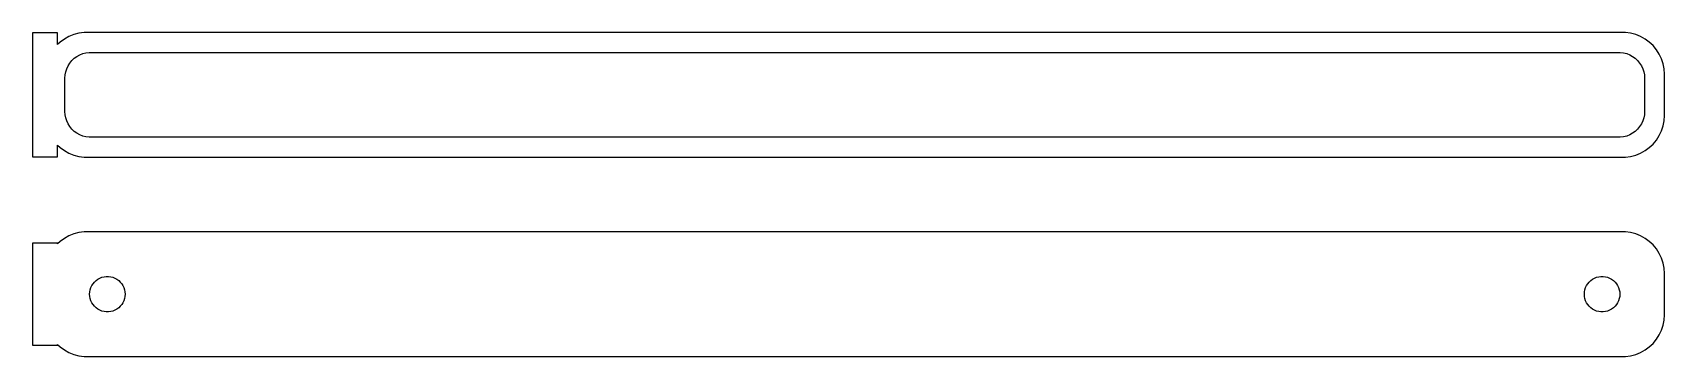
# Model space of a CAD drawing. Header units: metres. Extents: x -99 to 98, y 41 to 79.
import ezdxf

# ---------------------------------------------------------------- set-up
doc = ezdxf.new("R2010")
doc.units = ezdxf.units.M

msp = doc.modelspace()

# ---------------------------------------------------------------- linework, layer by layer
for p, q in [((-96, 79.4792), (-99, 79.4792)), ((-99, 79.4792), (-99, 64.5208)), ((-96, 78.0587), (-96, 79.4792)), ((-95.1791, 78.7216), (-95.6871, 78.3526)), ((-94.6289, 79.0241), (-95.1791, 78.7216)), ((-94.0451, 79.2553), (-94.6289, 79.0241)), ((-93.4369, 79.4114), (-94.0451, 79.2553)), ((-92.8139, 79.4901), (-93.4369, 79.4114)), ((92.8139, 79.4901), (-92.8139, 79.4901)), ((93.4369, 79.4114), (92.8139, 79.4901)), ((94.0451, 79.2553), (93.4369, 79.4114)), ((94.6289, 79.0241), (94.0451, 79.2553)), ((95.1791, 78.7216), (94.6289, 79.0241)), ((95.6871, 78.3526), (95.1791, 78.7216)), ((-95.6871, 78.3526), (-96, 78.0587)), ((-93.668, 76.6283), (-93.3254, 76.8167)), ((-93.3254, 76.8167), (-92.9619, 76.9606)), ((-92.9619, 76.9606), (-92.5833, 77.0578)), ((-92.5833, 77.0578), (-92.1955, 77.1068)), ((-92.1955, 77.1068), (92.1955, 77.1068)), ((92.1955, 77.1068), (92.5833, 77.0578)), ((92.5833, 77.0578), (92.9619, 76.9606)), ((92.9619, 76.9606), (93.3254, 76.8167)), ((93.3254, 76.8167), (93.668, 76.6283)), ((96.1448, 77.9227), (95.6871, 78.3526)), ((96.5451, 77.4389), (96.1448, 77.9227)), ((96.8815, 76.9088), (96.5451, 77.4389)), ((97.1489, 76.3406), (96.8815, 76.9088)), ((-95.0884, 74.3902), (-95.0151, 74.7741)), ((-95.0151, 74.7741), (-94.8943, 75.1459)), ((-94.8943, 75.1459), (-94.7279, 75.4996)), ((-94.7279, 75.4996), (-94.5184, 75.8297)), ((-94.5184, 75.8297), (-94.2692, 76.1309)), ((-94.2692, 76.1309), (-93.9843, 76.3985)), ((-93.9843, 76.3985), (-93.668, 76.6283)), ((93.668, 76.6283), (93.9843, 76.3985)), ((93.9843, 76.3985), (94.2692, 76.1309)), ((94.2692, 76.1309), (94.5184, 75.8297)), ((94.5184, 75.8297), (94.7279, 75.4996)), ((94.7279, 75.4996), (94.8943, 75.1459)), ((94.8943, 75.1459), (95.0151, 74.7741)), ((95.0151, 74.7741), (95.0884, 74.3902)), ((97.3429, 75.7434), (97.1489, 76.3406)), ((97.4606, 75.1267), (97.3429, 75.7434)), ((97.5, 74.5), (97.4606, 75.1267)), ((-95.1129, 74), (-95.0884, 74.3902)), ((-95.1129, 70), (-95.1129, 74)), ((95.0884, 74.3902), (95.1129, 74)), ((95.1129, 74), (95.1129, 70)), ((97.5, 69.5), (97.5, 74.5)), ((-95.0884, 69.6098), (-95.1129, 70)), ((-95.0151, 69.2259), (-95.0884, 69.6098)), ((-94.8943, 68.8541), (-95.0151, 69.2259)), ((-94.7279, 68.5004), (-94.8943, 68.8541)), ((94.8943, 68.8541), (94.7279, 68.5004)), ((95.0151, 69.2259), (94.8943, 68.8541)), ((95.0884, 69.6098), (95.0151, 69.2259)), ((95.1129, 70), (95.0884, 69.6098)), ((97.3429, 68.2566), (97.4606, 68.8733)), ((97.4606, 68.8733), (97.5, 69.5)), ((-94.5184, 68.1703), (-94.7279, 68.5004)), ((-94.2692, 67.8691), (-94.5184, 68.1703)), ((-93.9843, 67.6015), (-94.2692, 67.8691)), ((-93.668, 67.3717), (-93.9843, 67.6015)), ((-93.3254, 67.1833), (-93.668, 67.3717)), ((-92.9619, 67.0394), (-93.3254, 67.1833)), ((-92.5833, 66.9422), (-92.9619, 67.0394)), ((-92.1955, 66.8932), (-92.5833, 66.9422)), ((92.1955, 66.8932), (-92.1955, 66.8932)), ((92.5833, 66.9422), (92.1955, 66.8932)), ((92.9619, 67.0394), (92.5833, 66.9422)), ((93.3254, 67.1833), (92.9619, 67.0394)), ((93.668, 67.3717), (93.3254, 67.1833)), ((93.9843, 67.6015), (93.668, 67.3717)), ((94.2692, 67.8691), (93.9843, 67.6015)), ((94.5184, 68.1703), (94.2692, 67.8691)), ((94.7279, 68.5004), (94.5184, 68.1703)), ((96.5451, 66.5611), (96.8815, 67.0912)), ((96.8815, 67.0912), (97.1489, 67.6594)), ((97.1489, 67.6594), (97.3429, 68.2566)), ((-96, 64.5208), (-96, 65.9413)), ((-96, 65.9413), (-95.6871, 65.6474)), ((-95.6871, 65.6474), (-95.1791, 65.2784)), ((-95.1791, 65.2784), (-94.6289, 64.9759)), ((-94.6289, 64.9759), (-94.0451, 64.7447)), ((94.0451, 64.7447), (94.6289, 64.9759)), ((94.6289, 64.9759), (95.1791, 65.2784)), ((95.1791, 65.2784), (95.6871, 65.6474)), ((95.6871, 65.6474), (96.1448, 66.0773)), ((96.1448, 66.0773), (96.5451, 66.5611)), ((-99, 64.5208), (-96, 64.5208)), ((-94.0451, 64.7447), (-93.4369, 64.5886)), ((-93.4369, 64.5886), (-92.8139, 64.5099)), ((-92.8139, 64.5099), (92.8139, 64.5099)), ((92.8139, 64.5099), (93.4369, 64.5886)), ((93.4369, 64.5886), (94.0451, 64.7447)), ((-94.6289, 55.0241), (-95.1791, 54.7216)), ((-94.0451, 55.2553), (-94.6289, 55.0241)), ((-93.4369, 55.4114), (-94.0451, 55.2553)), ((-92.8139, 55.4901), (-93.4369, 55.4114)), ((92.8139, 55.4901), (-92.8139, 55.4901)), ((93.4369, 55.4114), (92.8139, 55.4901)), ((94.0451, 55.2553), (93.4369, 55.4114)), ((94.6289, 55.0241), (94.0451, 55.2553)), ((95.1791, 54.7216), (94.6289, 55.0241)), ((-96, 54.1526), (-99, 54.1526)), ((-99, 54.1526), (-99, 41.8474)), ((-95.6871, 54.3526), (-96, 54.0587)), ((-96, 54.0587), (-96, 54.1526)), ((-95.1791, 54.7216), (-95.6871, 54.3526)), ((95.6871, 54.3526), (95.1791, 54.7216)), ((96.1448, 53.9227), (95.6871, 54.3526)), ((96.5451, 53.4389), (96.1448, 53.9227)), ((96.8815, 52.9088), (96.5451, 53.4389)), ((97.1489, 52.3406), (96.8815, 52.9088)), ((97.3429, 51.7434), (97.1489, 52.3406)), ((97.4606, 51.1267), (97.3429, 51.7434)), ((97.5, 50.5), (97.4606, 51.1267)), ((-91.8712, 49.0287), (-91.7275, 49.2551)), ((-91.7275, 49.2551), (-91.5566, 49.4617)), ((-91.5566, 49.4617), (-91.3611, 49.6453)), ((-91.3611, 49.6453), (-91.1441, 49.8029)), ((-91.1441, 49.8029), (-90.9092, 49.9321)), ((-90.9092, 49.9321), (-90.6598, 50.0308)), ((-90.6598, 50.0308), (-90.4001, 50.0975)), ((-90.4001, 50.0975), (-90.1341, 50.1311)), ((-90.1341, 50.1311), (-89.8659, 50.1311)), ((-89.8659, 50.1311), (-89.5999, 50.0975)), ((-89.5999, 50.0975), (-89.3401, 50.0308)), ((-89.3401, 50.0308), (-89.0908, 49.9321)), ((-89.0908, 49.9321), (-88.8559, 49.8029)), ((-88.8559, 49.8029), (-88.6389, 49.6453)), ((-88.6389, 49.6453), (-88.4434, 49.4617)), ((-88.4434, 49.4617), (-88.2725, 49.2551)), ((-88.2725, 49.2551), (-88.1288, 49.0287)), ((88.1288, 49.0287), (88.2725, 49.2551)), ((88.2725, 49.2551), (88.4434, 49.4617)), ((88.4434, 49.4617), (88.6389, 49.6453)), ((88.6389, 49.6453), (88.8559, 49.8029)), ((88.8559, 49.8029), (89.0908, 49.9321)), ((89.0908, 49.9321), (89.3401, 50.0308)), ((89.3401, 50.0308), (89.5999, 50.0975)), ((89.5999, 50.0975), (89.8659, 50.1311)), ((89.8659, 50.1311), (90.1341, 50.1311)), ((90.1341, 50.1311), (90.4001, 50.0975)), ((90.4001, 50.0975), (90.6598, 50.0308)), ((90.6598, 50.0308), (90.9092, 49.9321)), ((90.9092, 49.9321), (91.1441, 49.8029)), ((91.1441, 49.8029), (91.3611, 49.6453)), ((91.3611, 49.6453), (91.5566, 49.4617)), ((91.5566, 49.4617), (91.7275, 49.2551)), ((91.7275, 49.2551), (91.8712, 49.0287)), ((97.5, 45.5), (97.5, 50.5)), ((-92.1353, 48), (-92.1185, 48.2676)), ((-92.1185, 47.7324), (-92.1353, 48)), ((-92.1185, 48.2676), (-92.0682, 48.531)), ((-92.0682, 47.469), (-92.1185, 47.7324)), ((-92.0682, 48.531), (-91.9853, 48.786)), ((-91.9853, 47.214), (-92.0682, 47.469)), ((-91.9853, 48.786), (-91.8712, 49.0287)), ((-91.8712, 46.9713), (-91.9853, 47.214)), ((-88.1288, 49.0287), (-88.0146, 48.786)), ((-88.0146, 47.214), (-88.1288, 46.9713)), ((-88.0146, 48.786), (-87.9318, 48.531)), ((-87.9318, 47.469), (-88.0146, 47.214)), ((-87.9318, 48.531), (-87.8815, 48.2676)), ((-87.8815, 47.7324), (-87.9318, 47.469)), ((-87.8815, 48.2676), (-87.8647, 48)), ((-87.8647, 48), (-87.8815, 47.7324)), ((87.8647, 48), (87.8815, 48.2676)), ((87.8815, 47.7324), (87.8647, 48)), ((87.8815, 48.2676), (87.9318, 48.531)), ((87.9318, 47.469), (87.8815, 47.7324)), ((87.9318, 48.531), (88.0146, 48.786)), ((88.0146, 47.214), (87.9318, 47.469)), ((88.0146, 48.786), (88.1288, 49.0287)), ((88.1288, 46.9713), (88.0146, 47.214)), ((91.8712, 49.0287), (91.9853, 48.786)), ((91.9853, 47.214), (91.8712, 46.9713)), ((91.9853, 48.786), (92.0682, 48.531)), ((92.0682, 47.469), (91.9853, 47.214)), ((92.0682, 48.531), (92.1185, 48.2676)), ((92.1185, 47.7324), (92.0682, 47.469)), ((92.1185, 48.2676), (92.1353, 48)), ((92.1353, 48), (92.1185, 47.7324)), ((-91.7275, 46.7449), (-91.8712, 46.9713)), ((-91.5566, 46.5383), (-91.7275, 46.7449)), ((-91.3611, 46.3547), (-91.5566, 46.5383)), ((-91.1441, 46.1971), (-91.3611, 46.3547)), ((-90.9092, 46.0679), (-91.1441, 46.1971)), ((-90.6598, 45.9692), (-90.9092, 46.0679)), ((-90.4001, 45.9025), (-90.6598, 45.9692)), ((-90.1341, 45.8689), (-90.4001, 45.9025)), ((-89.8659, 45.8689), (-90.1341, 45.8689)), ((-89.5999, 45.9025), (-89.8659, 45.8689)), ((-89.3401, 45.9692), (-89.5999, 45.9025)), ((-89.0908, 46.0679), (-89.3401, 45.9692)), ((-88.8559, 46.1971), (-89.0908, 46.0679)), ((-88.6389, 46.3547), (-88.8559, 46.1971)), ((-88.4434, 46.5383), (-88.6389, 46.3547)), ((-88.2725, 46.7449), (-88.4434, 46.5383)), ((-88.1288, 46.9713), (-88.2725, 46.7449)), ((88.2725, 46.7449), (88.1288, 46.9713)), ((88.4434, 46.5383), (88.2725, 46.7449)), ((88.6389, 46.3547), (88.4434, 46.5383)), ((88.8559, 46.1971), (88.6389, 46.3547)), ((89.0908, 46.0679), (88.8559, 46.1971)), ((89.3401, 45.9692), (89.0908, 46.0679)), ((89.5999, 45.9025), (89.3401, 45.9692)), ((89.8659, 45.8689), (89.5999, 45.9025)), ((90.1341, 45.8689), (89.8659, 45.8689)), ((90.4001, 45.9025), (90.1341, 45.8689)), ((90.6598, 45.9692), (90.4001, 45.9025)), ((90.9092, 46.0679), (90.6598, 45.9692)), ((91.1441, 46.1971), (90.9092, 46.0679)), ((91.3611, 46.3547), (91.1441, 46.1971)), ((91.5566, 46.5383), (91.3611, 46.3547)), ((91.7275, 46.7449), (91.5566, 46.5383)), ((91.8712, 46.9713), (91.7275, 46.7449)), ((97.4606, 44.8733), (97.5, 45.5)), ((96.8815, 43.0912), (97.1489, 43.6594)), ((97.1489, 43.6594), (97.3429, 44.2566)), ((97.3429, 44.2566), (97.4606, 44.8733)), ((-99, 41.8474), (-96, 41.8474)), ((-96, 41.8474), (-96, 41.9413)), ((-96, 41.9413), (-95.6871, 41.6474)), ((-95.6871, 41.6474), (-95.1791, 41.2784)), ((-95.1791, 41.2784), (-94.6289, 40.9759)), ((94.6289, 40.9759), (95.1791, 41.2784)), ((95.1791, 41.2784), (95.6871, 41.6474)), ((95.6871, 41.6474), (96.1448, 42.0773)), ((96.1448, 42.0773), (96.5451, 42.5611)), ((96.5451, 42.5611), (96.8815, 43.0912)), ((-94.6289, 40.9759), (-94.0451, 40.7447)), ((-94.0451, 40.7447), (-93.4369, 40.5886)), ((-93.4369, 40.5886), (-92.8139, 40.5099)), ((-92.8139, 40.5099), (92.8139, 40.5099)), ((92.8139, 40.5099), (93.4369, 40.5886)), ((93.4369, 40.5886), (94.0451, 40.7447)), ((94.0451, 40.7447), (94.6289, 40.9759))]:
    msp.add_line(p, q)

doc.saveas('drawing.dxf')
